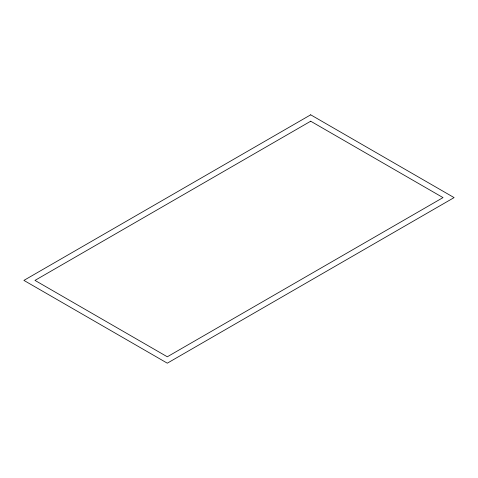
<?xml version="1.0" encoding="UTF-8"?>
<svg xmlns="http://www.w3.org/2000/svg" width="478" height="478" viewBox="0 0 478 478"><rect width="100%" height="100%" fill="white"/><g stroke="black" fill="none" stroke-linecap="round" stroke-linejoin="round"><path stroke-width="0.72" d="M310.7 114.816L23.9 280.395L167.3 363.184L454.1 197.605L310.7 114.816M310.7 121.215L34.99 280.395L167.3 356.785L443.01 197.605L310.7 121.215"/></g></svg>
